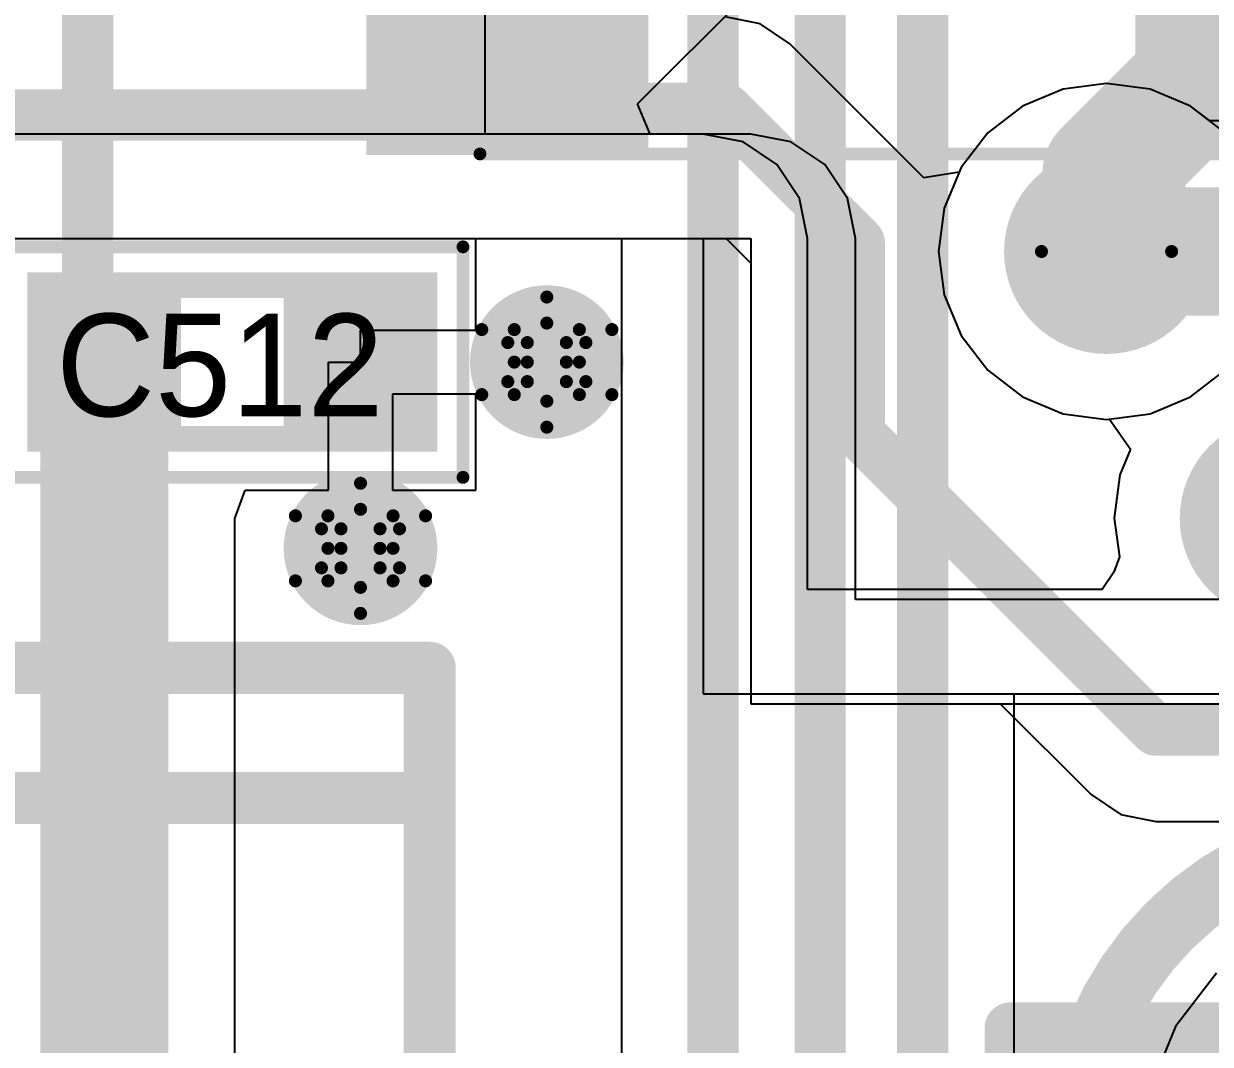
# Model space of a CAD drawing. Header units: millimetres. Extents: x 5 to 399, y 5 to 287.
# Drawn here: x 207.874 to 212.505, y 120.839 to 124.824 of the extents above; entities that cross this region are included whole.
import ezdxf

# ---------------------------------------------------------------- set-up
doc = ezdxf.new("R2010")
doc.units = ezdxf.units.MM
for name, color, linetype in [('BottomLayer', 5, 'Continuous'), ('BottomOverlay', 54, 'Continuous'), ('BottomPaste', 16, 'Continuous'), ('BottomSolder', 6, 'Continuous'), ('DrillDrawing', 1, 'Continuous'), ('DrillGuide', 244, 'Continuous'), ('Mechanical13', 56, 'Continuous'), ('MidLayer1', 16, 'Continuous'), ('MidLayer2', 76, 'Continuous'), ('MultiLayer', 9, 'Continuous'), ('TopLayer', 1, 'Continuous'), ('TopOverlay', 2, 'Continuous'), ('TopPaste', 8, 'Continuous'), ('TopSolder', 216, 'Continuous'), ('ViaHoleLayer', 16, 'Continuous')]:
    doc.layers.add(name, color=color, linetype=linetype)

# ---------------------------------------------------------------- blocks, each defined once
blk = doc.blocks.new('1210_L_8')
at = {"layer": 'TopLayer'}
for points in [[(-1, -1.25), (-1, 1.25), (-2, -1.25), (-2, 1.25)], [(2, -1.25), (2, 1.25), (1, -1.25), (1, 1.25)]]:
    blk.add_solid(points, dxfattribs=at)
at = {"layer": 'TopOverlay', "const_width": 0.05}
for points in [[(-1.6073, 1.2954), (1.6076, 1.2954)], [(-1.6073, -1.2954), (-1.6073, 1.2954)], [(1.6076, -1.2954), (1.6076, 1.2954)], [(-1.6073, -1.2954), (1.6076, -1.2954)]]:
    blk.add_lwpolyline(points, dxfattribs=at)
at = {"layer": 'TopOverlay', "const_width": 0.025}
for points in [[(-1.6198, 1.2954, 1), (-1.5948, 1.2954, 1)], [(-1.6198, 1.2954, 1), (-1.5948, 1.2954, 1)], [(1.5951, 1.2954, 1), (1.6201, 1.2954, 1)], [(1.5951, 1.2954, 1), (1.6201, 1.2954, 1)], [(-1.6198, -1.2954, 1), (-1.5948, -1.2954, 1)], [(-1.6198, -1.2954, 1), (-1.5948, -1.2954, 1)], [(1.5951, -1.2954, 1), (1.6201, -1.2954, 1)], [(1.5951, -1.2954, 1), (1.6201, -1.2954, 1)]]:
    blk.add_lwpolyline(points, format="xyb", close=True, dxfattribs=at)
at = {"layer": 'TopPaste'}
for points in [[(-1, -1.25), (-1, 1.25), (-2, -1.25), (-2, 1.25)], [(2, -1.25), (2, 1.25), (1, -1.25), (1, 1.25)]]:
    blk.add_solid(points, dxfattribs=at)
at = {"layer": 'TopSolder'}
for points in [[(-0.95, -1.3), (-0.95, 1.3), (-2.05, -1.3), (-2.05, 1.3)], [(2.05, -1.3), (2.05, 1.3), (0.95, -1.3), (0.95, 1.3)]]:
    blk.add_solid(points, dxfattribs=at)
blk = doc.blocks.new('TP1_5MM_B_107')
at = {"layer": 'BottomLayer', "const_width": 0.75}
blk.add_lwpolyline([(-0.375, 0, 1), (0.375, 0, 1)], format="xyb", close=True, dxfattribs=at)
at = {"layer": 'BottomOverlay'}
for points, const_width in [([(1.27, 0, 1), (-1.27, 0, 1)], 0.254), ([(-1.3335, 0, 1), (-1.2065, 0, 1)], 0.127), ([(1.2065, 0, 1), (1.3335, 0, 1)], 0.127)]:
    blk.add_lwpolyline(points, format="xyb", close=True, dxfattribs=dict(at, const_width=const_width))
at = {"layer": 'BottomPaste', "const_width": 0.75}
blk.add_lwpolyline([(-0.375, 0, 1), (0.375, 0, 1)], format="xyb", close=True, dxfattribs=at)
at = {"layer": 'BottomSolder', "const_width": 0.75}
blk.add_lwpolyline([(-0.375, 0, 1), (0.375, 0, 1)], format="xyb", close=True, dxfattribs=at)
blk = doc.blocks.new('CON_THT_3P_MTA_100_171')
at = {"layer": 'TopOverlay', "const_width": 0.2032}
for points in [[(1.524, 3.175), (1.524, -2.54)], [(1.524, -2.54), (-6.604, -2.54)]]:
    blk.add_lwpolyline(points, dxfattribs=at)
at = {"layer": 'TopOverlay', "const_width": 0.1016}
blk.add_lwpolyline([(1.4732, -2.54, 1), (1.5748, -2.54, 1)], format="xyb", close=True, dxfattribs=at)
blk.add_lwpolyline([(1.4732, -2.54, 1), (1.5748, -2.54, 1)], format="xyb", close=True, dxfattribs=at)
blk = doc.blocks.new('CON_THT_FCI_76_385_304_LF_232')
at = {"layer": 'TopOverlay', "const_width": 0.2032}
for points in [[(-1.27, 5.207), (8.89, 5.207)], [(8.89, -2.413), (8.89, 5.207)], [(-1.27, 4.699), (8.89, 4.699)]]:
    blk.add_lwpolyline(points, dxfattribs=at)
at = {"layer": 'TopOverlay', "const_width": 0.1016}
for points in [[(8.8392, 5.207, 1), (8.9408, 5.207, 1)], [(8.8392, 5.207, 1), (8.9408, 5.207, 1)], [(8.8392, 4.699, 1), (8.9408, 4.699, 1)]]:
    blk.add_lwpolyline(points, format="xyb", close=True, dxfattribs=at)
blk = doc.blocks.new('0402___298')
at = {"layer": 'Mechanical13', "const_width": 0.1}
for points in [[(-0.55, 0.3), (0.55, 0.3)], [(-0.55, -0.3), (-0.55, 0.3)], [(0.55, -0.3), (0.55, 0.3)], [(-0.55, -0.3), (0.55, -0.3)]]:
    blk.add_lwpolyline(points, dxfattribs=at)
at = {"layer": 'Mechanical13', "const_width": 0.05}
for points in [[(-0.575, 0.3, 1), (-0.525, 0.3, 1)], [(-0.575, 0.3, 1), (-0.525, 0.3, 1)], [(0.525, 0.3, 1), (0.575, 0.3, 1)], [(0.525, 0.3, 1), (0.575, 0.3, 1)], [(-0.575, -0.3, 1), (-0.525, -0.3, 1)], [(-0.575, -0.3, 1), (-0.525, -0.3, 1)], [(0.525, -0.3, 1), (0.575, -0.3, 1)], [(0.525, -0.3, 1), (0.575, -0.3, 1)]]:
    blk.add_lwpolyline(points, format="xyb", close=True, dxfattribs=at)
at = {"layer": 'TopLayer'}
for points in [[(-0.25, -0.3), (-0.25, 0.3), (-0.75, -0.3), (-0.75, 0.3)], [(0.75, -0.3), (0.75, 0.3), (0.25, -0.3), (0.25, 0.3)]]:
    blk.add_solid(points, dxfattribs=at)
at = {"layer": 'TopOverlay', "const_width": 0.05}
for points in [[(-0.9, -0.45), (-0.9, 0.45)], [(-0.9, 0.45), (0.9, 0.45)], [(0.9, -0.45), (0.9, 0.45)], [(-0.9, -0.45), (0.9, -0.45)]]:
    blk.add_lwpolyline(points, dxfattribs=at)
at = {"layer": 'TopOverlay', "const_width": 0.025}
for points in [[(-0.9125, 0.45, 1), (-0.8875, 0.45, 1)], [(-0.9125, 0.45, 1), (-0.8875, 0.45, 1)], [(0.8875, 0.45, 1), (0.9125, 0.45, 1)], [(0.8875, 0.45, 1), (0.9125, 0.45, 1)], [(-0.9125, -0.45, 1), (-0.8875, -0.45, 1)], [(-0.9125, -0.45, 1), (-0.8875, -0.45, 1)], [(0.8875, -0.45, 1), (0.9125, -0.45, 1)], [(0.8875, -0.45, 1), (0.9125, -0.45, 1)]]:
    blk.add_lwpolyline(points, format="xyb", close=True, dxfattribs=at)
at = {"layer": 'TopPaste'}
for points in [[(-0.25, -0.3), (-0.25, 0.3), (-0.75, -0.3), (-0.75, 0.3)], [(0.75, -0.3), (0.75, 0.3), (0.25, -0.3), (0.25, 0.3)]]:
    blk.add_solid(points, dxfattribs=at)
at = {"layer": 'TopSolder'}
for points in [[(-0.2, -0.35), (-0.2, 0.35), (-0.8, -0.35), (-0.8, 0.35)], [(0.8, -0.35), (0.8, 0.35), (0.2, -0.35), (0.2, 0.35)]]:
    blk.add_solid(points, dxfattribs=at)

msp = doc.modelspace()

# ---------------------------------------------------------------- linework, layer by layer
at = {"layer": 'BottomLayer'}
for p, q in [((210.2704, 124.5108), (213.0131, 127.2535)), ((212.1004, 124.5904), (211.9307, 124.5681)), ((212.2701, 124.5681), (212.1004, 124.5904)), ((211.9307, 124.5681), (211.7726, 124.5026)), ((212.4282, 124.5026), (212.2701, 124.5681)), ((210.319, 124.3934), (210.2704, 124.5108)), ((211.7726, 124.5026), (211.6368, 124.3984)), ((212.564, 124.3984), (212.4282, 124.5026)), ((210.5256, 124.3934), (210.319, 124.3934)), ((210.6817, 124.3624), (210.5256, 124.3934)), ((211.6368, 124.3984), (211.5326, 124.2626)), ((210.814, 124.274), (210.6817, 124.3624)), ((210.9024, 124.1417), (210.814, 124.274)), ((211.5326, 124.2626), (211.4671, 124.1045)), ((210.9334, 123.9856), (210.9024, 124.1417)), ((211.4671, 124.1045), (211.4448, 123.9348)), ((207.2373, 123.9856), (210.5256, 123.9856)), ((210.5256, 123.9856), (210.5256, 122.2076)), ((210.9334, 122.6154), (210.9334, 123.9856)), ((211.4448, 123.9348), (211.4671, 123.7651)), ((211.4671, 123.7651), (211.5326, 123.607)), ((211.5326, 123.607), (211.6368, 123.4712)), ((211.6368, 123.4712), (211.7726, 123.367)), ((211.7726, 123.367), (211.9307, 123.3015)), ((211.9307, 123.3015), (212.1004, 123.2792)), ((212.1004, 123.2792), (212.112, 123.2807)), ((212.112, 123.2807), (212.1945, 123.1635)), ((212.1945, 123.1635), (212.1529, 123.0631)), ((212.1529, 123.0631), (212.1306, 122.8934)), ((212.1306, 122.8934), (212.1505, 122.7424)), ((212.1505, 122.7424), (212.1285, 122.6828)), ((212.1285, 122.6828), (212.0835, 122.6154)), ((212.0835, 122.6154), (210.9334, 122.6154)), ((210.5256, 122.2076), (215.4947, 122.2076)), ((212.5302, 121.1174), (212.3699, 120.9085)), ((212.3699, 120.9085), (212.2691, 120.6652))]:
    msp.add_line(p, q, dxfattribs=at)
at = {"layer": 'BottomLayer', "const_width": 0.2}
for points in [[(209.7231, 124.4682), (212.7608, 127.5059)], [(206.9696, 124.4682), (209.7231, 124.4682)]]:
    msp.add_lwpolyline(points, dxfattribs=at)
at = {"layer": 'BottomLayer'}
for points, const_width in [([(209.6731, 124.4682, 1), (209.7731, 124.4682, 1)], 0.1), ([(209.6731, 124.4682, 1), (209.7731, 124.4682, 1)], 0.1), ([(211.9004, 123.9348, 1), (212.3004, 123.9348, 1)], 0.4), ([(209.766, 123.503, 1), (210.066, 123.503, 1)], 0.3), ([(212.5862, 122.8934, 1), (212.9862, 122.8934, 1)], 0.4), ([(209.0388, 122.7758, 1), (209.3388, 122.7758, 1)], 0.3)]:
    msp.add_lwpolyline(points, format="xyb", close=True, dxfattribs=dict(at, const_width=const_width))
at = {"layer": 'DrillDrawing'}
for points, const_width in [([(212.3544, 123.9348, 1), (211.8464, 123.9348, 1)], 0.0508), ([(211.8337, 123.9348, 1), (211.8591, 123.9348, 1)], 0.0254), ([(212.3417, 123.9348, 1), (212.3671, 123.9348, 1)], 0.0254), ([(209.9033, 123.757, 1), (209.9287, 123.757, 1)], 0.0254), ([(209.9033, 123.757, 1), (209.9287, 123.757, 1)], 0.0254), ([(209.6493, 123.63, 1), (209.6747, 123.63, 1)], 0.0254), ([(209.6493, 123.63, 1), (209.6747, 123.63, 1)], 0.0254), ([(209.7763, 123.63, 1), (209.8017, 123.63, 1)], 0.0254), ([(209.7763, 123.63, 1), (209.8017, 123.63, 1)], 0.0254), ([(209.9033, 123.6554, 1), (209.9287, 123.6554, 1)], 0.0254), ([(209.9033, 123.6554, 1), (209.9287, 123.6554, 1)], 0.0254), ([(210.0303, 123.63, 1), (210.0557, 123.63, 1)], 0.0254), ([(210.0303, 123.63, 1), (210.0557, 123.63, 1)], 0.0254), ([(210.1573, 123.63, 1), (210.1827, 123.63, 1)], 0.0254), ([(210.1573, 123.63, 1), (210.1827, 123.63, 1)], 0.0254), ([(209.7509, 123.5792, 1), (209.7763, 123.5792, 1)], 0.0254), ([(209.7509, 123.5792, 1), (209.7763, 123.5792, 1)], 0.0254), ([(209.8271, 123.5792, 1), (209.8525, 123.5792, 1)], 0.0254), ([(209.8271, 123.5792, 1), (209.8525, 123.5792, 1)], 0.0254), ([(209.9795, 123.5792, 1), (210.0049, 123.5792, 1)], 0.0254), ([(209.9795, 123.5792, 1), (210.0049, 123.5792, 1)], 0.0254), ([(210.0557, 123.5792, 1), (210.0811, 123.5792, 1)], 0.0254), ([(210.0557, 123.5792, 1), (210.0811, 123.5792, 1)], 0.0254), ([(209.7763, 123.503, 1), (209.8017, 123.503, 1)], 0.0254), ([(209.7763, 123.503, 1), (209.8017, 123.503, 1)], 0.0254), ([(209.8271, 123.503, 1), (209.8525, 123.503, 1)], 0.0254), ([(209.8271, 123.503, 1), (209.8525, 123.503, 1)], 0.0254), ([(209.9795, 123.503, 1), (210.0049, 123.503, 1)], 0.0254), ([(209.9795, 123.503, 1), (210.0049, 123.503, 1)], 0.0254), ([(210.0303, 123.503, 1), (210.0557, 123.503, 1)], 0.0254), ([(210.0303, 123.503, 1), (210.0557, 123.503, 1)], 0.0254), ([(209.7509, 123.4268, 1), (209.7763, 123.4268, 1)], 0.0254), ([(209.7509, 123.4268, 1), (209.7763, 123.4268, 1)], 0.0254), ([(209.8271, 123.4268, 1), (209.8525, 123.4268, 1)], 0.0254), ([(209.8271, 123.4268, 1), (209.8525, 123.4268, 1)], 0.0254), ([(209.9795, 123.4268, 1), (210.0049, 123.4268, 1)], 0.0254), ([(209.9795, 123.4268, 1), (210.0049, 123.4268, 1)], 0.0254), ([(210.0557, 123.4268, 1), (210.0811, 123.4268, 1)], 0.0254), ([(210.0557, 123.4268, 1), (210.0811, 123.4268, 1)], 0.0254), ([(209.6493, 123.376, 1), (209.6747, 123.376, 1)], 0.0254), ([(209.6493, 123.376, 1), (209.6747, 123.376, 1)], 0.0254), ([(209.7763, 123.376, 1), (209.8017, 123.376, 1)], 0.0254), ([(209.7763, 123.376, 1), (209.8017, 123.376, 1)], 0.0254), ([(209.9033, 123.3506, 1), (209.9287, 123.3506, 1)], 0.0254), ([(209.9033, 123.3506, 1), (209.9287, 123.3506, 1)], 0.0254), ([(210.0303, 123.376, 1), (210.0557, 123.376, 1)], 0.0254), ([(210.0303, 123.376, 1), (210.0557, 123.376, 1)], 0.0254), ([(210.1573, 123.376, 1), (210.1827, 123.376, 1)], 0.0254), ([(210.1573, 123.376, 1), (210.1827, 123.376, 1)], 0.0254), ([(209.9033, 123.249, 1), (209.9287, 123.249, 1)], 0.0254), ([(209.9033, 123.249, 1), (209.9287, 123.249, 1)], 0.0254), ([(209.1761, 123.0298, 1), (209.2015, 123.0298, 1)], 0.0254), ([(209.1761, 123.0298, 1), (209.2015, 123.0298, 1)], 0.0254), ([(209.1761, 122.9282, 1), (209.2015, 122.9282, 1)], 0.0254), ([(209.1761, 122.9282, 1), (209.2015, 122.9282, 1)], 0.0254), ([(208.9221, 122.9028, 1), (208.9475, 122.9028, 1)], 0.0254), ([(208.9221, 122.9028, 1), (208.9475, 122.9028, 1)], 0.0254), ([(209.0491, 122.9028, 1), (209.0745, 122.9028, 1)], 0.0254), ([(209.0491, 122.9028, 1), (209.0745, 122.9028, 1)], 0.0254), ([(209.3031, 122.9028, 1), (209.3285, 122.9028, 1)], 0.0254), ([(209.3031, 122.9028, 1), (209.3285, 122.9028, 1)], 0.0254), ([(209.4301, 122.9028, 1), (209.4555, 122.9028, 1)], 0.0254), ([(209.4301, 122.9028, 1), (209.4555, 122.9028, 1)], 0.0254), ([(209.0237, 122.852, 1), (209.0491, 122.852, 1)], 0.0254), ([(209.0237, 122.852, 1), (209.0491, 122.852, 1)], 0.0254), ([(209.0999, 122.852, 1), (209.1253, 122.852, 1)], 0.0254), ([(209.0999, 122.852, 1), (209.1253, 122.852, 1)], 0.0254), ([(209.2523, 122.852, 1), (209.2777, 122.852, 1)], 0.0254), ([(209.2523, 122.852, 1), (209.2777, 122.852, 1)], 0.0254), ([(209.3285, 122.852, 1), (209.3539, 122.852, 1)], 0.0254), ([(209.3285, 122.852, 1), (209.3539, 122.852, 1)], 0.0254), ([(209.0491, 122.7758, 1), (209.0745, 122.7758, 1)], 0.0254), ([(209.0491, 122.7758, 1), (209.0745, 122.7758, 1)], 0.0254), ([(209.0999, 122.7758, 1), (209.1253, 122.7758, 1)], 0.0254), ([(209.0999, 122.7758, 1), (209.1253, 122.7758, 1)], 0.0254), ([(209.2523, 122.7758, 1), (209.2777, 122.7758, 1)], 0.0254), ([(209.2523, 122.7758, 1), (209.2777, 122.7758, 1)], 0.0254), ([(209.3031, 122.7758, 1), (209.3285, 122.7758, 1)], 0.0254), ([(209.3031, 122.7758, 1), (209.3285, 122.7758, 1)], 0.0254), ([(209.0237, 122.6996, 1), (209.0491, 122.6996, 1)], 0.0254), ([(209.0237, 122.6996, 1), (209.0491, 122.6996, 1)], 0.0254), ([(209.0999, 122.6996, 1), (209.1253, 122.6996, 1)], 0.0254), ([(209.0999, 122.6996, 1), (209.1253, 122.6996, 1)], 0.0254), ([(209.2523, 122.6996, 1), (209.2777, 122.6996, 1)], 0.0254), ([(209.2523, 122.6996, 1), (209.2777, 122.6996, 1)], 0.0254), ([(209.3285, 122.6996, 1), (209.3539, 122.6996, 1)], 0.0254), ([(209.3285, 122.6996, 1), (209.3539, 122.6996, 1)], 0.0254), ([(208.9221, 122.6488, 1), (208.9475, 122.6488, 1)], 0.0254), ([(208.9221, 122.6488, 1), (208.9475, 122.6488, 1)], 0.0254), ([(209.0491, 122.6488, 1), (209.0745, 122.6488, 1)], 0.0254), ([(209.0491, 122.6488, 1), (209.0745, 122.6488, 1)], 0.0254), ([(209.3031, 122.6488, 1), (209.3285, 122.6488, 1)], 0.0254), ([(209.3031, 122.6488, 1), (209.3285, 122.6488, 1)], 0.0254), ([(209.4301, 122.6488, 1), (209.4555, 122.6488, 1)], 0.0254), ([(209.4301, 122.6488, 1), (209.4555, 122.6488, 1)], 0.0254), ([(209.1761, 122.6234, 1), (209.2015, 122.6234, 1)], 0.0254), ([(209.1761, 122.6234, 1), (209.2015, 122.6234, 1)], 0.0254), ([(209.1761, 122.5218, 1), (209.2015, 122.5218, 1)], 0.0254), ([(209.1761, 122.5218, 1), (209.2015, 122.5218, 1)], 0.0254)]:
    msp.add_lwpolyline(points, format="xyb", close=True, dxfattribs=dict(at, const_width=const_width))
at = {"layer": 'DrillDrawing', "const_width": 0.0508}
for points in [[(209.789, 123.63), (209.916, 123.757)], [(209.916, 123.757), (210.043, 123.63)], [(209.662, 123.63), (209.789, 123.503)], [(209.662, 123.63), (209.789, 123.63)], [(209.8398, 123.5792), (209.916, 123.6554)], [(209.916, 123.6554), (209.9922, 123.5792)], [(210.043, 123.63), (210.17, 123.63)], [(210.043, 123.503), (210.17, 123.63)], [(209.7636, 123.5792), (209.8398, 123.503)], [(209.7636, 123.5792), (209.8398, 123.5792)], [(209.9922, 123.5792), (210.0684, 123.5792)], [(209.9922, 123.503), (210.0684, 123.5792)], [(209.662, 123.376), (209.789, 123.503)], [(209.7636, 123.4268), (209.8398, 123.503)], [(209.9922, 123.503), (210.0684, 123.4268)], [(210.043, 123.503), (210.17, 123.376)], [(209.7636, 123.4268), (209.8398, 123.4268)], [(209.8398, 123.4268), (209.916, 123.3506)], [(209.916, 123.3506), (209.9922, 123.4268)], [(209.9922, 123.4268), (210.0684, 123.4268)], [(209.662, 123.376), (209.789, 123.376)], [(209.789, 123.376), (209.916, 123.249)], [(209.916, 123.249), (210.043, 123.376)], [(210.043, 123.376), (210.17, 123.376)], [(209.0618, 122.9028), (209.1888, 123.0298)], [(209.1888, 123.0298), (209.3158, 122.9028)], [(209.1126, 122.852), (209.1888, 122.9282)], [(209.1888, 122.9282), (209.265, 122.852)], [(208.9348, 122.9028), (209.0618, 122.7758)], [(208.9348, 122.9028), (209.0618, 122.9028)], [(209.3158, 122.9028), (209.4428, 122.9028)], [(209.3158, 122.7758), (209.4428, 122.9028)], [(209.0364, 122.852), (209.1126, 122.7758)], [(209.0364, 122.852), (209.1126, 122.852)], [(209.265, 122.852), (209.3412, 122.852)], [(209.265, 122.7758), (209.3412, 122.852)], [(208.9348, 122.6488), (209.0618, 122.7758)], [(209.0364, 122.6996), (209.1126, 122.7758)], [(209.265, 122.7758), (209.3412, 122.6996)], [(209.3158, 122.7758), (209.4428, 122.6488)], [(209.0364, 122.6996), (209.1126, 122.6996)], [(209.1126, 122.6996), (209.1888, 122.6234)], [(209.1888, 122.6234), (209.265, 122.6996)], [(209.265, 122.6996), (209.3412, 122.6996)], [(208.9348, 122.6488), (209.0618, 122.6488)], [(209.0618, 122.6488), (209.1888, 122.5218)], [(209.1888, 122.5218), (209.3158, 122.6488)], [(209.3158, 122.6488), (209.4428, 122.6488)]]:
    msp.add_lwpolyline(points, dxfattribs=at)
at = {"layer": 'DrillGuide'}
for points, const_width in [([(212.0004, 123.9348, 1), (212.2004, 123.9348, 1)], 0.2), ([(209.8535, 123.503, 1), (209.9785, 123.503, 1)], 0.125), ([(209.1263, 122.7758, 1), (209.2513, 122.7758, 1)], 0.125)]:
    msp.add_lwpolyline(points, format="xyb", close=True, dxfattribs=dict(at, const_width=const_width))
at = {"layer": 'MidLayer1'}
for p, q in [((212.1004, 124.5904), (211.9307, 124.5681)), ((212.2701, 124.5681), (212.1004, 124.5904)), ((211.9307, 124.5681), (211.7726, 124.5026)), ((212.4282, 124.5026), (212.2701, 124.5681)), ((211.7726, 124.5026), (211.6368, 124.3984)), ((212.564, 124.3984), (212.4282, 124.5026)), ((210.7124, 124.3934), (207.5917, 124.3934)), ((210.8685, 124.3624), (210.7124, 124.3934)), ((211.6368, 124.3984), (211.5326, 124.2626)), ((211.0008, 124.274), (210.8685, 124.3624)), ((211.0892, 124.1417), (211.0008, 124.274)), ((211.5326, 124.2626), (211.4671, 124.1045)), ((211.1202, 123.9856), (211.0892, 124.1417)), ((211.4671, 124.1045), (211.4448, 123.9348)), ((207.2373, 123.9856), (210.7124, 123.9856)), ((210.7124, 123.9856), (210.7124, 122.1684)), ((211.1202, 122.5762), (211.1202, 123.9856)), ((211.4448, 123.9348), (211.4671, 123.7651)), ((211.4671, 123.7651), (211.5326, 123.607)), ((211.5326, 123.607), (211.6368, 123.4712)), ((211.6368, 123.4712), (211.7726, 123.367)), ((212.4282, 123.367), (212.564, 123.4712)), ((211.7726, 123.367), (211.9307, 123.3015)), ((212.2701, 123.3015), (212.4282, 123.367)), ((211.9307, 123.3015), (212.1004, 123.2792)), ((212.1004, 123.2792), (212.2701, 123.3015)), ((215.0773, 122.5762), (211.1202, 122.5762)), ((210.7124, 122.1684), (215.5794, 122.1684))]:
    msp.add_line(p, q, dxfattribs=at)
for points, const_width in [([(211.9004, 123.9348, 1), (212.3004, 123.9348, 1)], 0.4), ([(209.766, 123.503, 1), (210.066, 123.503, 1)], 0.3), ([(212.5862, 122.8934, 1), (212.9862, 122.8934, 1)], 0.4), ([(209.0388, 122.7758, 1), (209.3388, 122.7758, 1)], 0.3)]:
    msp.add_lwpolyline(points, format="xyb", close=True, dxfattribs=dict(at, const_width=const_width))
at = {"layer": 'MidLayer2'}
for p, q in [((209.6734, 126.3618), (209.6734, 124.3934)), ((210.7488, 124.8233), (210.6122, 124.8505)), ((210.8646, 124.7459), (210.7488, 124.8233)), ((211.3875, 124.223), (210.8646, 124.7459)), ((212.1004, 124.5904), (211.9307, 124.5681)), ((212.2701, 124.5681), (212.1004, 124.5904)), ((211.9307, 124.5681), (211.7726, 124.5026)), ((212.4282, 124.5026), (212.2701, 124.5681)), ((211.7726, 124.5026), (211.6368, 124.3984)), ((212.5038, 124.4446), (212.4282, 124.5026)), ((213.0752, 124.4446), (212.5038, 124.4446)), ((209.6734, 124.3934), (207.5917, 124.3934)), ((211.6368, 124.3984), (211.5326, 124.2626)), ((211.5326, 124.2626), (211.5254, 124.2452)), ((211.5254, 124.2452), (211.3875, 124.223)), ((207.2373, 123.9856), (210.6156, 123.9856)), ((210.6156, 123.9856), (210.7124, 123.8888)), ((210.7124, 123.8888), (210.7124, 122.1684)), ((210.7124, 122.1684), (211.6857, 122.1684)), ((211.6857, 122.1684), (212.0401, 121.8141)), ((212.0401, 121.8141), (212.1558, 121.7367)), ((212.1558, 121.7367), (212.2924, 121.7095)), ((212.2924, 121.7095), (233.2741, 121.7095))]:
    msp.add_line(p, q, dxfattribs=at)
for points, const_width in [([(209.408, 124.4936), (210.6122, 124.4936)], 0.2), ([(210.6122, 124.4936), (211.1352, 123.9706)], 0.2), ([(212.1004, 123.9348), (213.0752, 123.9348)], 0.5), ([(211.1352, 123.2236), (211.1352, 123.9706)], 0.2), ([(211.1352, 123.2236), (212.2924, 122.0664)], 0.2), ([(212.2924, 122.0664), (233.2741, 122.0664)], 0.2)]:
    msp.add_lwpolyline(points, dxfattribs=dict(at, const_width=const_width))
for points, const_width in [([(209.358, 124.4936, 1), (209.458, 124.4936, 1)], 0.1), ([(210.5622, 124.4936, 1), (210.6622, 124.4936, 1)], 0.1), ([(210.5622, 124.4936, 1), (210.6622, 124.4936, 1)], 0.1), ([(211.9004, 123.9348, 1), (212.3004, 123.9348, 1)], 0.4), ([(211.9754, 123.9348, 1), (212.2254, 123.9348, 1)], 0.25), ([(211.0852, 123.9706, 1), (211.1852, 123.9706, 1)], 0.1), ([(211.0852, 123.9706, 1), (211.1852, 123.9706, 1)], 0.1), ([(209.766, 123.503, 1), (210.066, 123.503, 1)], 0.3), ([(211.0852, 123.2236, 1), (211.1852, 123.2236, 1)], 0.1), ([(211.0852, 123.2236, 1), (211.1852, 123.2236, 1)], 0.1), ([(212.5862, 122.8934, 1), (212.9862, 122.8934, 1)], 0.4), ([(209.0388, 122.7758, 1), (209.3388, 122.7758, 1)], 0.3), ([(212.2424, 122.0664, 1), (212.3424, 122.0664, 1)], 0.1), ([(212.2424, 122.0664, 1), (212.3424, 122.0664, 1)], 0.1)]:
    msp.add_lwpolyline(points, format="xyb", close=True, dxfattribs=dict(at, const_width=const_width))
at = {"layer": 'MultiLayer'}
for points, const_width in [([(211.9004, 123.9348, 1), (212.3004, 123.9348, 1)], 0.4), ([(209.766, 123.503, 1), (210.066, 123.503, 1)], 0.3), ([(212.5862, 122.8934, 1), (212.9862, 122.8934, 1)], 0.4), ([(209.0388, 122.7758, 1), (209.3388, 122.7758, 1)], 0.3)]:
    msp.add_lwpolyline(points, format="xyb", close=True, dxfattribs=dict(at, const_width=const_width))
at = {"layer": 'TopLayer'}
for p, q in [((209.6388, 123.628), (209.6388, 123.9856)), ((209.6388, 123.9856), (210.2075, 123.9856)), ((210.2075, 123.9856), (210.2075, 115.2568)), ((209.1888, 123.503), (209.1888, 123.628)), ((209.1888, 123.628), (209.6388, 123.628)), ((209.0638, 123.003), (209.0638, 123.503)), ((209.0638, 123.503), (209.1888, 123.503)), ((209.6388, 123.378), (209.3138, 123.378)), ((209.3138, 123.378), (209.3138, 123.003)), ((209.6388, 123.003), (209.6388, 123.378)), ((208.6986, 122.8926), (208.7388, 123.003)), ((208.7388, 123.003), (209.0638, 123.003)), ((209.3138, 123.003), (209.6388, 123.003)), ((208.6986, 120.6639), (208.6986, 122.8926)), ((211.7397, 114.796), (211.7397, 122.2076)), ((211.7397, 122.2076), (212.7336, 122.2076))]:
    msp.add_line(p, q, dxfattribs=at)
for points, const_width in [([(208.1238, 123.568), (208.1238, 126.5876)], 0.2), ([(210.5644, 115.109), (210.5644, 125.2728)], 0.2), ([(210.9828, 114.9617), (210.9828, 125.1255)], 0.2), ([(212.1004, 124.2396), (212.7622, 124.9014)], 0.5), ([(211.3828, 114.796), (211.3828, 124.9598)], 0.2), ([(212.1004, 123.9348), (212.1004, 124.2396)], 0.5), ([(208.1888, 119.6422), (208.1888, 123.503)], 0.5), ([(208.1238, 123.568), (208.1888, 123.503)], 0.2)]:
    msp.add_lwpolyline(points, dxfattribs=dict(at, const_width=const_width))
for points, const_width in [([(211.9754, 124.2396, 1), (212.2254, 124.2396, 1)], 0.25), ([(211.9754, 124.2396, 1), (212.2254, 124.2396, 1)], 0.25), ([(211.9004, 123.9348, 1), (212.3004, 123.9348, 1)], 0.4), ([(211.9754, 123.9348, 1), (212.2254, 123.9348, 1)], 0.25), ([(209.766, 123.503, 1), (210.066, 123.503, 1)], 0.3), ([(208.0638, 123.503, 1), (208.3138, 123.503, 1)], 0.25), ([(208.0738, 123.568, 1), (208.1738, 123.568, 1)], 0.1), ([(208.0738, 123.568, 1), (208.1738, 123.568, 1)], 0.1), ([(208.1388, 123.503, 1), (208.2388, 123.503, 1)], 0.1), ([(212.5862, 122.8934, 1), (212.9862, 122.8934, 1)], 0.4), ([(209.0388, 122.7758, 1), (209.3388, 122.7758, 1)], 0.3)]:
    msp.add_lwpolyline(points, format="xyb", close=True, dxfattribs=dict(at, const_width=const_width))
at = {"layer": 'ViaHoleLayer'}
for points, const_width in [([(212.0004, 123.9348, 1), (212.2004, 123.9348, 1)], 0.2), ([(209.8535, 123.503, 1), (209.9785, 123.503, 1)], 0.125), ([(209.1263, 122.7758, 1), (209.2513, 122.7758, 1)], 0.125)]:
    msp.add_lwpolyline(points, format="xyb", close=True, dxfattribs=dict(at, const_width=const_width))

# ---------------------------------------------------------------- block references
for name, p, rotation in [('1210_L_8', (211.2622, 125.6112), 360), ('0402___298', (208.6888, 123.503), 360), ('CON_THT_FCI_76_385_304_LF_232', (200.5688, 117.1022), 360), ('TP1_5MM_B_107', (213.2434, 120.4042), 270), ('CON_THT_3P_MTA_100_171', (213.25, 118.3618), 180)]:
    msp.add_blockref(name, p, dxfattribs=dict(rotation=rotation))

# ---------------------------------------------------------------- texts
at = {"layer": 'TopOverlay'}
msp.add_text('C512', height=0.4, dxfattribs=at).set_placement((208.0006, 123.2916))

doc.saveas('drawing.dxf')
